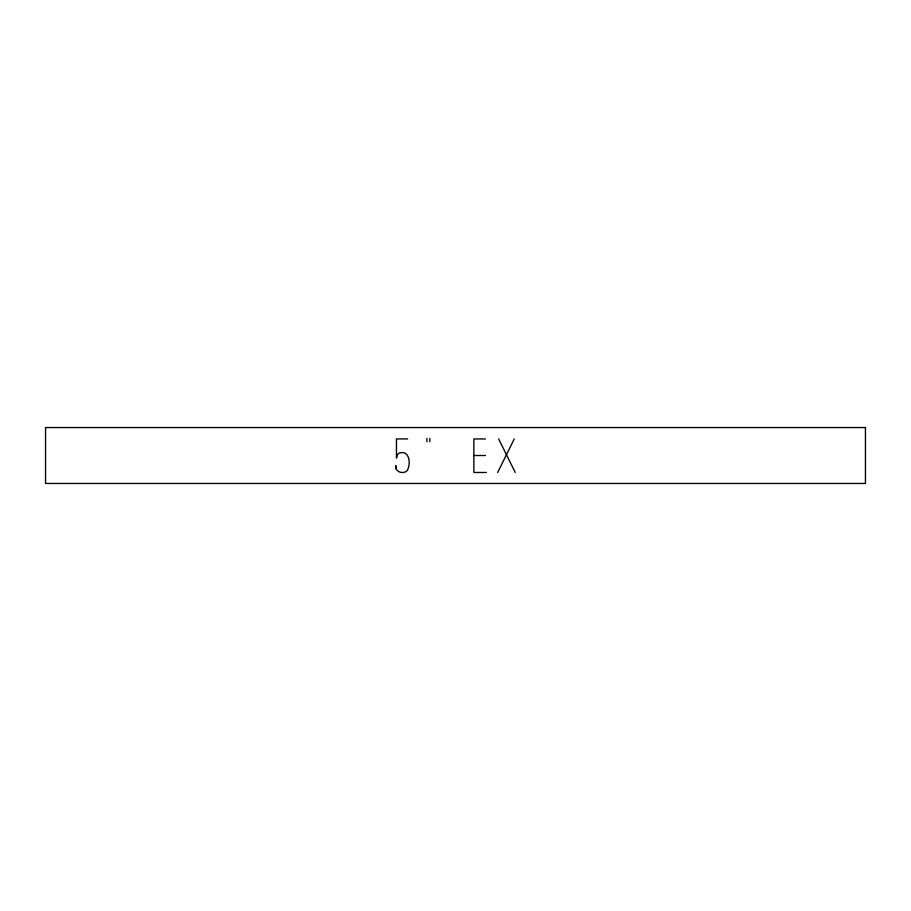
<?xml version="1.0" encoding="UTF-8"?>
<svg xmlns="http://www.w3.org/2000/svg" width="911" height="911" viewBox="0 0 911 911"><rect width="100%" height="100%" fill="white"/><g stroke="black" fill="none" stroke-linecap="round" stroke-linejoin="round"><path stroke-width="1.37" d="M497.668 472.479L514.26 438.92M407.638 438.92L396.456 438.92L396.456 458.074L397.674 454.304L399.143 453.131C409.654 449.396 411.328 464.542 406.944 470.85C402.856 474.654 394.668 471.625 395.761 465.532L396.183 468.96M485.404 438.965L473.857 438.965L473.857 472.479L486.383 472.479M473.857 455.511L485.404 455.511M498.647 438.92L515.239 472.479M429.867 438.464L429.867 441.767M426.929 438.464L426.929 441.767M865.45 427.544L45.55 427.544L45.55 483.456L865.45 483.456L865.45 427.544"/></g></svg>
